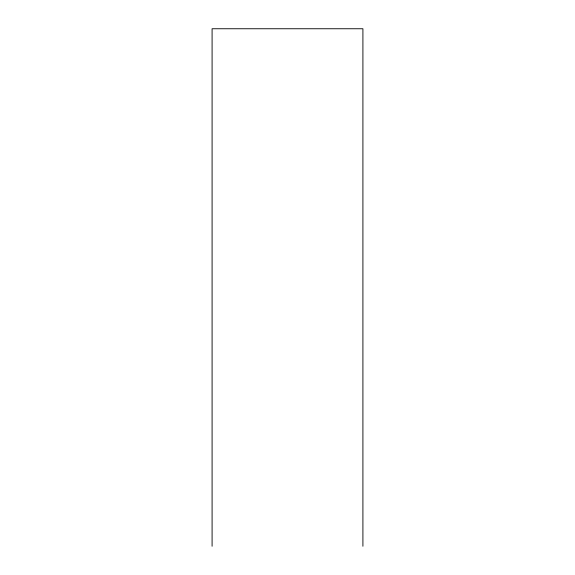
<?xml version="1.0" encoding="UTF-8"?>
<svg xmlns="http://www.w3.org/2000/svg" width="575" height="575" viewBox="0 0 575 575"><rect width="100%" height="100%" fill="white"/><g stroke="black" fill="none" stroke-linecap="round" stroke-linejoin="round"><path stroke-width="0.86" d="M362.911 546.25L362.911 28.75L212.089 28.75L212.089 546.25"/></g></svg>
